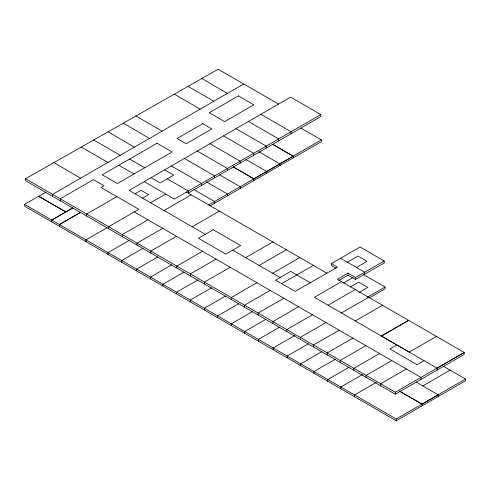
<?xml version="1.0" encoding="UTF-8"?>
<svg xmlns="http://www.w3.org/2000/svg" width="490" height="490" viewBox="0 0 490 490"><rect width="100%" height="100%" fill="white"/><g stroke="black" fill="none" stroke-linecap="round" stroke-linejoin="round"><path stroke-width="0.73" d="M243.738 83.998L52.571 194.365L52.571 196.349M72.808 207.852L51.701 220.12L51.701 221.841M51.701 220.163L72.808 207.974M80.329 212.44L59.388 224.53L59.388 226.282M59.388 224.598L80.329 212.507M116.847 196.619L86.656 214.044L86.656 216.029M135.056 193.783L141.089 190.298L148.635 194.659L142.602 198.144M107.077 227.685L85.964 239.873L85.964 241.625M165.743 194.077L150.651 202.774M167.237 178.832L188.368 191.033L188.368 193.011L320.821 116.54L320.821 114.562L174.422 199.087L144.232 181.655M147.943 219.802L122.286 234.612L122.286 236.596M191.198 194.83L164.028 210.516M129.213 240.406L108.045 252.62L108.045 254.377M162.729 228.34L137.071 243.15L137.071 245.135M208.679 204.918L321.36 139.864L321.36 141.616L209.989 205.916M142.945 248.332L121.777 260.551L121.777 262.303M192.196 226.772L219.361 211.092M176.486 236.278L150.822 251.094L150.822 253.073M157.804 256.913L136.643 269.132L136.643 270.884M213.23 229.718L198.419 238.287L225.859 254.132L240.676 245.582L213.23 229.737M171.635 264.894L150.473 277.113L150.473 278.865M202.462 251.278L176.804 266.095L176.804 268.073M184.044 272.06L162.876 284.28L162.876 286.031M216.029 259.112L190.371 273.922L190.371 275.907M197.752 279.974L176.59 292.193L176.59 293.945M245.668 257.648L272.832 241.962M230.141 267.258L204.483 282.069L204.483 284.053M211.392 287.851L190.224 300.07L190.224 301.822M259.173 265.445L286.344 249.759M225.571 296.04L204.41 308.259L204.41 310.011M272.679 273.242L299.849 257.556M256.913 282.718L231.256 297.528L231.256 299.506M238.808 303.678L217.646 315.897L217.646 317.649M281.658 283.655L313.355 265.353M270.192 290.38L244.535 305.197L244.535 307.175M336.22 268.336L331.387 265.549L331.387 263.565L360.064 247.009L384.215 260.956L384.215 262.934L355.538 279.49L347.992 275.135L338.743 280.47M252.485 311.579L231.323 323.798L231.323 325.55M283.808 298.245L258.15 313.055L258.15 315.039M347.385 262.205L357.951 256.105L367.01 261.335L356.444 267.436M265.837 319.284L244.675 331.503L244.675 333.255M384.215 260.956L355.538 277.512L347.992 273.151L337.426 279.251L464.208 352.482L437.037 368.168L314.353 297.301L341.518 281.615M298.563 306.758L272.906 321.575L272.906 323.553M343.821 282.822L352.971 277.536M279.527 327.185L258.359 339.405L258.359 341.156M350.564 286.846L358.686 282.154L367.788 287.41L359.041 292.463M328.098 305.239L355.262 289.553M312.455 314.782L286.797 329.599L286.797 331.577M295.017 335.368L273.193 347.967L273.193 349.719M367.445 297.216L385.085 287.03L385.085 288.782L369.405 297.834M341.469 312.957L368.639 297.271M325.93 322.561L300.272 337.377L300.272 339.356M308.32 343.815L287.158 356.034L287.158 357.786M339.154 330.193L313.496 345.009L313.496 346.987M355.287 320.938L382.457 305.252M321.869 351.636L300.707 363.856L300.707 365.607M352.874 338.118L327.216 352.929L327.216 354.913M335.16 359.305L313.998 371.524L313.998 373.276M436.394 336.44L409.23 352.126L381.416 336.067L408.587 320.338M381.416 336.067L408.587 320.38M365.859 345.615L340.201 360.426L340.201 362.41M348.954 367.273L327.792 379.493L327.792 381.245M379.517 353.504L353.86 368.315L353.86 370.293M362.667 374.427L340.844 387.026L340.844 388.778M391.731 360.554L366.073 375.365L366.073 377.343M376.4 382.353L354.576 394.952L354.576 396.704M406.345 368.988L380.681 383.799L380.681 385.783M25.511 178.746L395.295 392.233L464.208 352.451L464.208 354.429L395.295 394.217L25.511 180.724L25.511 178.746L218.191 69.249L278.559 104.101M450.102 370.115L422.79 385.955M24.5 204.385L396.226 418.999L465.5 379.003L465.5 380.755L396.226 420.751L24.5 206.137L24.5 204.385L45.882 192.184M320.821 114.562L290.637 97.13L129.139 190.371L205.279 234.312M300.909 128.055L321.36 139.895M260.876 114.317L291.06 131.743L291.06 133.721M188.05 86.375L213.842 101.265M248.485 121.471L278.669 138.897L278.669 140.875M272.74 144.323L293.192 156.157M272.74 144.434L293.192 156.237L253.887 178.887L233.289 166.998M236.002 128.674L266.186 146.106L266.186 148.084M174.293 94.19L200.19 109.141M258.855 151.686L279.968 163.874L279.968 165.516M223.52 135.883L253.704 153.309L253.704 155.293M245.631 159.324L266.744 171.512L266.744 173.154M209.934 143.723L240.118 161.155L240.118 163.133M233.289 166.925L253.887 178.819L253.887 180.571M197.28 151.03L227.47 168.456L227.47 170.434M135.895 116.014L162.092 131.136M219.636 174.814L240.235 186.702L240.235 188.454M184.393 158.472L214.583 175.898L214.583 177.876M340.568 258.267L364.713 272.213L364.713 274.192M206.406 181.857L227.519 194.046L227.519 195.798M363.433 274.529L385.085 287.03M171.396 165.975L201.58 183.401L201.58 185.385M331.387 263.565L337.426 267.056L295.164 291.452L275.545 280.127L290.637 271.411L310.256 282.736M164.689 169.846L173.748 175.077L160.163 182.917L151.104 177.686M194.114 189.716L214.559 201.525L214.559 203.276M129.617 159.042L144.715 167.758M186.494 192.111L326.861 273.151M93.676 140.011L120.203 155.324M118.899 165.234L133.99 173.95M81.267 147.061L107.886 162.429M443.468 366.287L465.5 379.003M280.072 277.512L232.719 250.17M134.285 211.913L420.953 377.423L420.953 379.401M416.163 382.053L438.189 394.842L422.019 404.177L399.54 391.204M399.54 391.13L422.019 404.109L422.019 405.861M201.898 78.504L227.378 93.449M123.364 123.137L149.45 138.437M108.106 131.804L134.309 147.178M53.943 162.588L80.568 178.207M438.189 394.775L438.189 396.526M437.037 368.137L437.037 370.115M424.144 360.628L417.155 364.725L389.875 348.978L396.863 344.985M396.226 418.999L396.226 420.751M395.295 392.233L395.295 394.217M355.538 277.512L355.538 279.49M347.992 273.151L347.992 275.135M293.192 156.126L293.192 157.878M108.621 228.708L108.621 226.729L138.811 209.297L100.971 187.456L103.99 185.71L93.425 179.61L60.221 198.781L60.221 200.765M238.373 95.905L209.212 112.743L224.653 121.655L253.808 104.817L238.373 95.905M156.99 143.239L102.251 174.844L117.343 183.56L172.082 151.955L156.99 143.239M202.756 123.719L177.098 138.529L186.157 143.76L211.815 128.944L202.756 123.719M65.77 211.913L38.679 196.276L65.77 211.913"/></g></svg>
